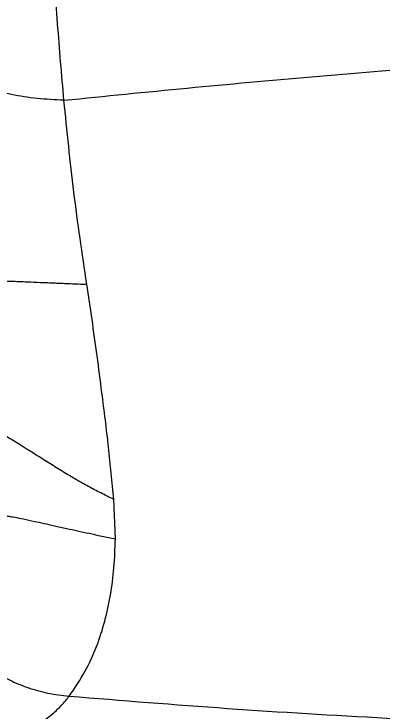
# Model space of a CAD drawing. Extents: x 939 to 1039, y 781 to 934.
# Drawn here: x 955.87 to 959.4, y 852.11 to 858.78 of the extents above; entities that cross this region are included whole.
import ezdxf

# ---------------------------------------------------------------- set-up
doc = ezdxf.new("R2010")
doc.units = 0
doc.header["$MEASUREMENT"] = 0
doc.layers.add('1', color=4, linetype='Continuous')

# ---------------------------------------------------------------- blocks, each defined once
blk = doc.blocks.new('Envoy')
at = {"layer": '1', "color": 3, "linetype": 'Continuous', "lineweight": 25}
blk.add_line((18.1879, 54.5895), (18.1737, 54.9659), dxfattribs=at)
for points, knots in [([(17.6974, 58.7772), (17.6758, 59.0215), (17.6326, 59.511), (17.6063, 60.0074), (17.5932, 60.256)], [0, 0, 0, 0, 0.49905, 1, 1, 1, 1]), ([(17.6974, 58.7772), (17.6108, 58.7816), (17.4378, 58.7905), (17.1935, 58.8296), (16.9678, 58.8865), (16.7669, 58.9617), (16.5949, 59.0529), (16.457, 59.1583), (16.3527, 59.2748), (16.3165, 59.3593), (16.2984, 59.4015)], [0, 0, 0, 0, 0.1250021, 0.2500026, 0.3750008, 0.4999996, 0.6249987, 0.749998, 0.8749978, 1, 1, 1, 1]), ([(17.6974, 58.7772), (18.089, 58.8167), (18.8721, 58.8958), (20.0594, 59.0038), (21.2543, 59.1014), (22.4563, 59.1859), (23.6642, 59.2554), (24.8768, 59.3078), (26.0416, 59.3396), (27.1564, 59.3519), (28.2194, 59.3462), (29.2801, 59.3219), (30.3367, 59.2781), (31.3875, 59.2141), (32.4307, 59.1286), (33.466, 59.023), (34.146, 58.9343), (34.4863, 58.8899)], [0, 0, 0, 0, 0.071566, 0.143076, 0.214531, 0.285936, 0.357306, 0.428665, 0.500047, 0.562498, 0.624915, 0.687349, 0.749809, 0.812268, 0.874762, 0.937333, 1, 1, 1, 1]), ([(17.915, 57.0204), (17.8717, 57.3135), (17.7855, 57.8976), (17.7267, 58.4847), (17.6974, 58.7772)], [0, 0, 0, 0, 0.501816, 1, 1, 1, 1]), ([(16.5822, 57.0638), (16.594, 57.0646), (16.6175, 57.0661), (16.6915, 57.0659), (16.7968, 57.0637), (16.9226, 57.0598), (17.0574, 57.0551), (17.1921, 57.0499), (17.3327, 57.0444), (17.4742, 57.0386), (17.6125, 57.0329), (17.7599, 57.0268), (17.863, 57.0225), (17.915, 57.0204)], [0, 0, 0, 0, 0.114973, 0.23087, 0.348434, 0.468614, 0.550822, 0.635158, 0.722043, 0.789117, 0.85788, 0.928254, 1, 1, 1, 1]), ([(18.1737, 54.9659), (18.1573, 55.1321), (18.1238, 55.4722), (18.0673, 55.9289), (18.0141, 56.3355), (17.9664, 56.6804), (17.9319, 56.9085), (17.915, 57.0204)], [0, 0, 0, 0, 0.242374, 0.495967, 0.666472, 0.836301, 1, 1, 1, 1]), ([(18.1737, 54.9659), (18.1318, 54.9862), (18.049, 55.0262), (17.929, 55.09), (17.8154, 55.1539), (17.6967, 55.2242), (17.5755, 55.2991), (17.4546, 55.3756), (17.3275, 55.4565), (17.2022, 55.5345), (17.0933, 55.5974), (17.0177, 55.6348), (16.9963, 55.6378), (16.9857, 55.6392)], [0, 0, 0, 0, 0.067217, 0.132823, 0.197329, 0.261187, 0.345819, 0.430152, 0.514102, 0.638619, 0.7609, 0.881066, 1, 1, 1, 1]), ([(17.1392, 54.8085), (17.1488, 54.8079), (17.1682, 54.8066), (17.2276, 54.7964), (17.308, 54.7803), (17.4021, 54.7601), (17.5031, 54.7377), (17.6046, 54.7151), (17.7129, 54.691), (17.8249, 54.6664), (17.9366, 54.6422), (18.0585, 54.6163), (18.1444, 54.5985), (18.1879, 54.5895)], [0, 0, 0, 0, 0.120552, 0.242223, 0.365388, 0.489803, 0.573284, 0.657062, 0.741101, 0.804521, 0.868538, 0.933539, 1, 1, 1, 1]), ([(17.7475, 53.0874), (17.8001, 53.165), (17.9019, 53.315), (18.0116, 53.5575), (18.0913, 53.8022), (18.1451, 54.0544), (18.1791, 54.3169), (18.1849, 54.497), (18.1879, 54.5895)], [0, 0, 0, 0, 0.1759176, 0.3403243, 0.5022835, 0.6629791, 0.827017, 1, 1, 1, 1]), ([(16.7632, 53.7643), (16.7588, 53.7497), (16.75, 53.7209), (16.7545, 53.6687), (16.7721, 53.613), (16.8027, 53.5551), (16.8445, 53.4971), (16.9127, 53.4218), (17.0198, 53.3324), (17.175, 53.2394), (17.3506, 53.1655), (17.5423, 53.1116), (17.6787, 53.0955), (17.7475, 53.0874)], [0, 0, 0, 0, 0.07231, 0.14236, 0.209969, 0.27526, 0.338595, 0.400407, 0.520934, 0.639676, 0.758316, 0.878008, 1, 1, 1, 1]), ([(15.9568, 52.264), (16.0672, 52.2839), (16.2888, 52.3238), (16.6149, 52.42), (16.9085, 52.5281), (17.1681, 52.646), (17.3912, 52.7691), (17.5598, 52.8901), (17.6768, 52.9989), (17.724, 53.0579), (17.7475, 53.0874)], [0, 0, 0, 0, 0.163297, 0.327482, 0.494493, 0.620874, 0.747727, 0.874482, 0.937413, 1, 1, 1, 1]), ([(17.7475, 53.0874), (18.2504, 53.0469), (19.2567, 52.9658), (20.7773, 52.8745), (22.3046, 52.8054), (23.837, 52.7614), (25.3724, 52.74), (26.3963, 52.7463), (26.9083, 52.7495)], [0, 0, 0, 0, 0.166374, 0.332939, 0.499627, 0.666392, 0.833196, 1, 1, 1, 1])]:
    blk.add_open_spline(points, degree=3, knots=knots, dxfattribs=at)

msp = doc.modelspace()

# ---------------------------------------------------------------- block references
at = {"layer": '1'}
msp.add_blockref('Envoy', (938.6538, 799.1744), dxfattribs=at)

doc.saveas('drawing.dxf')
